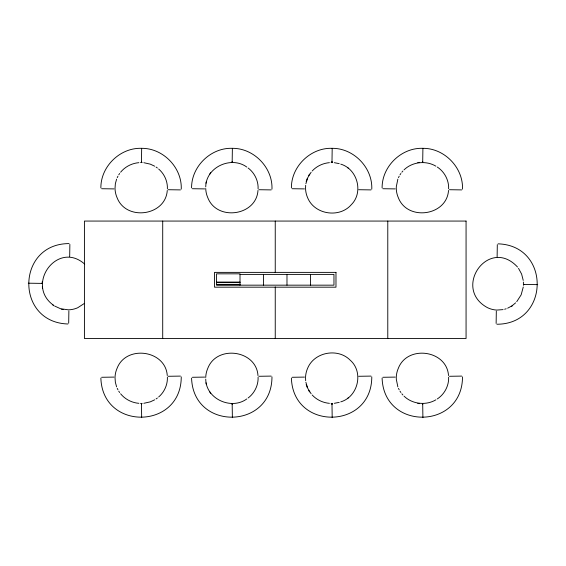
<?xml version="1.0" encoding="UTF-8"?>
<svg xmlns="http://www.w3.org/2000/svg" width="566" height="566" viewBox="0 0 566 566"><rect width="100%" height="100%" fill="white"/><g stroke="black" fill="none" stroke-linecap="round" stroke-linejoin="round"><path stroke-width="0.85" d="M167.38 188.846C167.713 181.346 164.345 173.875 158.65 169.015M258.096 188.846C258.457 180.802 254.53 172.807 248.106 167.996M396.264 187.473L396.264 188.471A24.571 24.571 0 0 0 398.344 197.732C407.421 221.384 446.871 215.957 448.513 190.431M448.626 188.846C449.022 180.243 444.487 171.746 437.306 167.055M68.691 323.214L68.875 310.925M69.682 256.681L69.866 244.385M141.458 162.18L141.465 161.805M141.465 161.664L141.458 162.138L141.663 148.327C163.149 148.122 182.111 167.656 181.254 189.129M232.166 162.18L232.173 161.805M232.18 161.664L232.173 162.138L232.378 148.327C253.865 148.122 272.826 167.656 271.97 189.129M331.987 162.18L331.987 161.805M331.994 161.664L331.987 162.138L332.192 148.327C353.679 148.122 372.64 167.656 371.784 189.129M422.696 162.18L422.703 161.805M422.703 161.664L422.696 162.138L422.908 148.327C444.395 148.122 463.356 167.656 462.5 189.129M496.134 323.448L496.318 311.151M497.125 256.907L497.309 244.611M181.254 376.871C181.212 429.799 102.496 430.974 100.868 378.074M271.97 376.871C271.928 429.799 193.211 430.974 191.577 378.074M371.784 376.871C371.742 429.799 293.025 430.974 291.398 378.074M462.5 376.871C462.45 429.799 383.734 430.974 382.107 378.074M523.423 285.328L523.394 282.038M67.899 323.985C14.999 322.358 16.173 243.642 69.094 243.592M42.231 281.741L42.153 283.396L41.778 283.389M100.868 187.926C100.656 166.439 120.19 147.478 141.663 148.327M191.577 187.926C191.372 166.439 210.906 147.478 232.378 148.327M291.398 187.926C291.186 166.439 310.72 147.478 332.192 148.327M382.107 187.926C381.901 166.439 401.435 147.478 422.908 148.327M498.101 243.847C551.001 245.474 549.827 324.191 496.906 324.233M141.465 404.336L141.458 403.862L141.663 417.673M232.18 404.336L232.173 403.862L232.378 417.673M331.994 404.336L331.987 403.862L332.192 417.673M422.703 404.336L422.696 403.862L422.908 417.673M205.741 186.879C205.868 167.182 231.232 155.622 246.783 167.055M305.668 185.294L305.548 188.471A24.571 24.571 0 0 0 307.628 197.732C314.47 214.627 339.437 218.419 351.274 204.722C363.782 192.383 357.408 169.093 340.76 164.133M396.271 186.879L397.856 179.125M167.267 190.431C165.626 215.957 126.176 221.384 117.098 197.732A24.571 24.571 0 0 1 115.018 188.471L115.358 183.724L116.617 179.125M257.983 190.431C256.341 215.957 216.891 221.384 207.814 197.732A24.571 24.571 0 0 1 205.727 188.471M523.281 286.969L521.137 294.858L516.737 301.678M305.888 183.724L307.755 177.646L311.137 172.22M205.974 183.2L206.357 181.594M306.171 181.594L307.239 178.46M117.233 177.646L117.94 176.217M398.471 177.646L399.186 176.217M308.696 175.488L309.56 174.073M118.74 174.83L119.631 173.493M399.985 174.83L400.877 173.493M209.745 174.073L210.694 172.722M120.608 172.22C125.072 166.715 131.857 163.249 138.903 162.668M401.853 172.22L402.907 171.003M312.191 171.003C316.635 166.192 322.924 163.206 329.433 162.668M515.626 302.852L511.89 305.909L507.667 308.187M158.65 396.985C164.345 392.125 167.713 384.654 167.38 377.154M404.039 169.85C412.345 161.777 426 160.277 435.926 166.192M84.419 303.404L77.705 307.755A24.571 24.571 0 0 1 68.444 309.835L60.597 308.753L54.803 306.107M248.106 398.004C254.53 393.193 258.457 385.198 258.096 377.154M347.397 398.556L348.684 397.523M156.067 398.945L157.39 398.004M437.306 398.945C444.487 394.254 449.022 385.757 448.626 377.154M511.289 306.496L512.669 305.583M246.783 398.945C231.232 410.378 205.868 398.818 205.741 379.121M154.681 399.808L150.238 401.867L143.835 403.296M435.926 399.808C426 405.723 412.345 404.223 404.039 396.15M340.76 401.867C358.08 396.759 363.952 372.053 350.142 360.125C337.902 347.687 314.264 351.981 307.628 368.268A24.571 24.571 0 0 0 305.541 377.529L305.668 380.706M504.653 309.234L506.174 308.76M339.204 402.369L334.365 403.296M503.103 309.602L496.778 310.076A24.571 24.571 0 0 1 487.581 307.713C451.668 288.476 488.755 235.972 517.529 267.039M417.758 162.569L419.392 162.336M41.636 283.389L42.103 283.396L28.3 283.191M524.364 284.443L523.897 284.436L537.7 284.641M101.632 377.281L113.929 377.098M168.173 376.284L180.469 376.1M192.348 377.281L204.644 377.098M258.888 376.284L271.178 376.1M292.162 377.281L304.458 377.098M358.702 376.284L370.999 376.1M382.878 377.281L395.174 377.098M449.411 376.284L461.707 376.1M140.545 403.417L142.193 403.409M331.075 403.417L332.723 403.409M240.012 274.397L333.961 274.397L333.961 285.165L216.53 285.165L216.53 273.831L240.012 273.831L240.012 285.165M216.53 282.066L240.012 282.066M216.53 282.632L240.012 282.632M216.53 284.677L240.012 284.677M331.075 162.584L332.723 162.591M140.545 162.584L142.193 162.591M382.878 188.719L395.174 188.903M449.411 189.716L461.707 189.9M292.162 188.719L304.458 188.903M358.702 189.716L370.999 189.9M192.348 188.719L204.644 188.903M258.888 189.716L271.178 189.9M101.632 188.719L113.929 188.903M168.173 189.716L180.469 189.9M523.847 284.436L524.222 284.436M329.433 403.332C322.924 402.794 316.635 399.808 312.191 394.997M138.903 403.332C131.857 402.751 125.072 399.285 120.608 393.78M334.365 162.704L339.204 163.631M143.835 162.704L150.238 164.133L154.681 166.192M417.758 403.431L419.392 403.664M61.56 309.206L63.173 309.595M52.695 304.869L54.046 305.824M156.067 167.055L157.39 167.996M53.466 305.215C24.996 284.854 57.392 239.963 84.695 264.103M347.397 167.444L348.684 168.477M401.853 393.78L402.907 394.997M311.137 393.78L307.755 388.354L305.888 382.276M209.745 391.927L210.694 393.278M518.513 268.334L521.611 274.057L523.232 280.403M399.985 391.17L400.877 392.507M118.74 391.17L119.631 392.507M308.696 390.512L309.56 391.927M398.471 388.354L399.186 389.783M117.233 388.354L117.94 389.783M307.239 387.54L306.171 384.406M397.856 386.875L396.271 379.121M116.617 386.875L115.358 382.276L115.018 377.529A24.571 24.571 0 0 1 117.098 368.268C126.176 344.616 165.626 350.043 167.267 375.569M205.974 382.8L206.357 384.406M42.309 286.7L42.542 288.342M448.513 375.569C446.871 350.043 407.421 344.616 398.344 368.268A24.571 24.571 0 0 0 396.257 377.529L396.264 378.527M257.983 375.569C256.341 350.043 216.891 344.616 207.814 368.268A24.571 24.571 0 0 0 205.727 377.529M422.696 403.82L422.703 404.195M331.987 403.82L331.987 404.195M232.166 403.82L232.173 404.195M141.458 403.82L141.465 404.195M387.781 221.065L387.781 338.496M310.472 274.397L310.472 285.165M286.983 274.397L286.983 285.165M275.246 221.065L275.246 272.649M275.246 286.912L275.246 338.496M263.501 274.397L263.501 285.165M162.711 221.065L162.711 338.496M466.066 221.065L84.419 221.065L84.419 338.496L466.066 338.496L466.066 221.065M335.978 272.38L214.507 272.38L214.507 287.181L335.978 287.181L335.978 272.38"/></g></svg>
